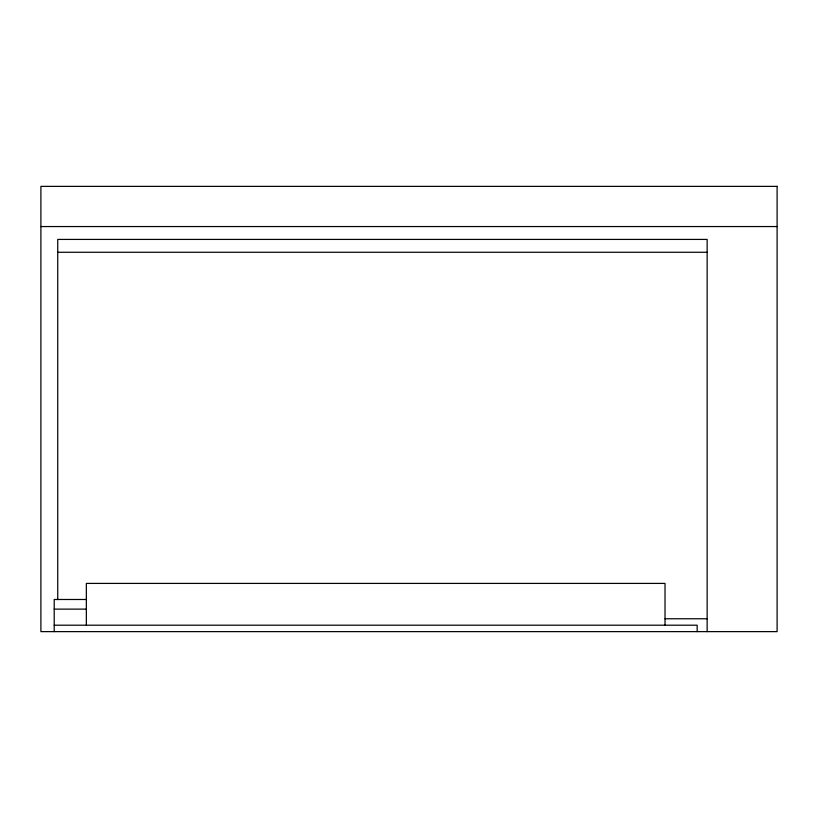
<?xml version="1.0" encoding="UTF-8"?>
<svg xmlns="http://www.w3.org/2000/svg" width="818" height="818" viewBox="0 0 818 818"><rect width="100%" height="100%" fill="white"/><g stroke="black" fill="none" stroke-linecap="round" stroke-linejoin="round"><path stroke-width="1.23" d="M40.9 226.555L777.1 226.555M57.741 252.271L707.141 252.271M86.35 599.482L54.203 599.482L54.203 631.629M54.203 609.124L86.35 609.124M665.034 618.766L707.141 618.766M54.203 625.197L697.171 625.197L697.171 631.629M707.141 631.629L707.141 239.418L57.741 239.418L57.741 599.614M665.024 625.197L665.024 583.408L86.35 583.408L86.35 625.197M777.1 186.371L40.9 186.371L40.9 631.629L777.1 631.629L777.1 186.371"/></g></svg>
